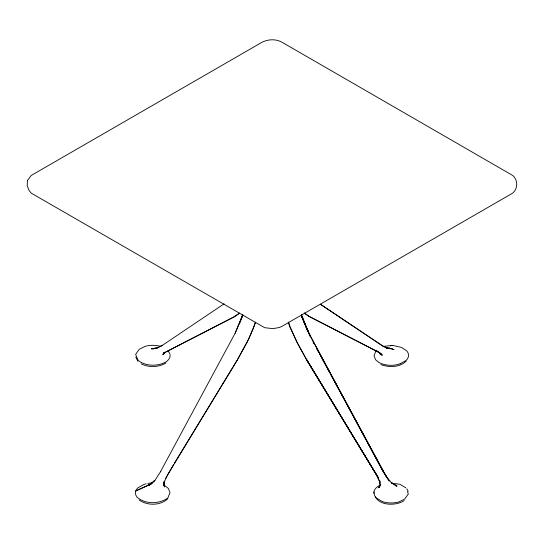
<?xml version="1.0" encoding="UTF-8"?>
<svg xmlns="http://www.w3.org/2000/svg" width="544" height="544" viewBox="0 0 544 544"><rect width="100%" height="100%" fill="white"/><g stroke="black" fill="none" stroke-linecap="round" stroke-linejoin="round"><path stroke-width="0.82" d="M163.649 484.35L164.213 481.202M163.941 484.228L164.397 481.392M255.462 322.089L253.681 327.604L247.241 341.999L237.286 360.026L167.579 474.919L163.88 482.759L164.125 486.35M239.462 323.918L242.733 314.344M240.89 320.232L242.848 314.86L235.307 332.887L160.446 471.777M376.19 350.248L373.993 355.722L375.584 359.768L378.882 362.426A17.007 9.819 0 0 0 400.166 363.752M255.544 322.313L248.948 338.524L237.279 360.067L174.468 463.066M235.069 333.37L242.495 315.472M165.621 478.441L173.584 464.522M163.526 354.464L164.737 352.131M160.834 471.267L154.843 480.515L149.029 485.588M162.867 354.708L164.315 352.519M380.025 486.023L378.903 487.703L380.066 485.153L379.685 480.631L379.943 482.174L376.394 474.715L307.061 360.475L297.024 342.264L290.319 327.604L288.742 322.83M378.488 487.771L379.739 486.023M164.288 352.689L162.948 354.355L166.104 351.818L234.6 316.554L239.312 313.276M150.504 484.187L149.002 485.513L154.911 480.311L150.504 484.187L135.796 490.94L151.232 483.922M406.157 361.162C399.514 367.554 389.035 367.662 380.82 364.562M167.817 498.773C160.215 505.798 147.376 505.852 139.114 499.984M239.591 313.086L234.382 316.778L163.248 353.362M224.087 303.844L162.411 345.324L157.413 347.779L151.66 348.772L153.932 348.711M400.173 363.759L406.157 360.414A17.36 10.023 0 0 0 406.776 350.914L401.601 347.453L392.802 345.413L390.374 345.753M156.257 348.507L162.466 345.284M165.893 362.998C158.488 367.492 148.777 367.717 141.093 363.78M404.24 500.602C394.971 506.797 374.748 505.743 373.952 491.926M380.419 485.214L378.882 485.846A17.007 9.819 0 0 0 373.884 493.252M151.15 483.84L148.26 484.643L150.491 484.221M388.096 348.452L389.701 348.119L387.212 348.228M383.867 346.338L392.102 345.46M383.085 346.759L384.703 346.535M157.318 347.983L151.436 348.758L153.918 348.738M390.721 348.527L392.244 348.514L386.478 348.051M150.987 483.058L152.504 483.079M391.286 483.126L392.863 483.337M394.448 483.548L399.976 484.289L405.824 487.805M386.24 348.072L387.416 348.255L382.534 345.868L320.402 304.246L382.466 345.821L386.485 347.779L394.04 349.608L392.523 349.302M395.345 485.194L396.916 485.806L391.082 482.372M304.348 313.133L309.169 316.52L379.297 352.526L382.058 355.246L380.691 353.552M304.232 313.024L308.305 315.921L378.93 352.41L376.169 350.424L382.167 355.001L380.562 353.301M396.916 486.588L391.401 482.63L386.587 477.02L383.5 471.866L330.507 374.034M387.967 478.74L382.881 471.22L310.597 336.559L301.526 316.084L307.462 330.65L301.464 314.432M389.089 481.202L383.5 471.866L308.815 333.132L310.372 336.722L301.662 316.356M168.375 351.043L170.041 354.328M318.798 352.369L316.363 347.895L318.77 352.383M322.048 358.34L319.614 353.865L322.007 358.353M322.857 359.836L386.587 477.02M406.817 488.757L408.218 491.341M322.816 359.849L326.461 366.568M327.27 368.064L329.698 372.545M135.782 357.177L137.836 361.162M301.648 316.322L308.489 332.37L301.505 315.472M407.408 491.606L408.354 493.884L404.818 498.964L398.827 501.949A17.36 10.023 0 0 1 382.371 501.588L376.584 498.134A17.007 9.819 0 0 1 375.408 496.89M163.921 352.634L164.349 353.688M380.263 353.308L380.664 354.375M163.567 483.582L164.71 486.989M288.3 322.075L289.564 326.121L297.119 342.543L306.748 360.142L378.386 477.829L306.816 359.856L376.958 475.721L379.814 481.95L380.079 484.656M163.526 483.657L163.914 485.166M379.787 352.424L380.351 354.681L380.256 353.219M146.078 483.82A17.007 9.819 0 0 0 143.834 484.52L137.843 487.859A17.36 10.023 0 0 0 137.224 497.359C145.71 504.478 158.896 504.227 167.81 498.025L170.007 492.551L168.416 488.512L165.118 485.846A17.007 9.819 0 0 0 163.778 485.146M147.75 483.439A17.007 9.819 0 0 1 150.409 483.072M170.116 355.028A17.007 9.819 0 0 1 165.118 362.433C156.699 366.493 145.724 366.268 138.176 360.475L135.646 354.389L139.182 349.309L145.173 346.331A17.36 10.023 0 0 1 160.922 346.453M27.445 180.533L27.2 185.613L28.886 190.189L31.3 193.181L264.602 327.678L273.02 328.658L279.174 327.522L281.493 326.604L512.523 193.215C517.97 188.89 518.072 180.166 512.931 175.596L282.152 42.31C275.998 38.767 268.09 39.127 261.888 42.33L31.192 175.481L27.445 180.533M313.929 343.414L313.12 341.924L313.915 343.42"/></g></svg>
